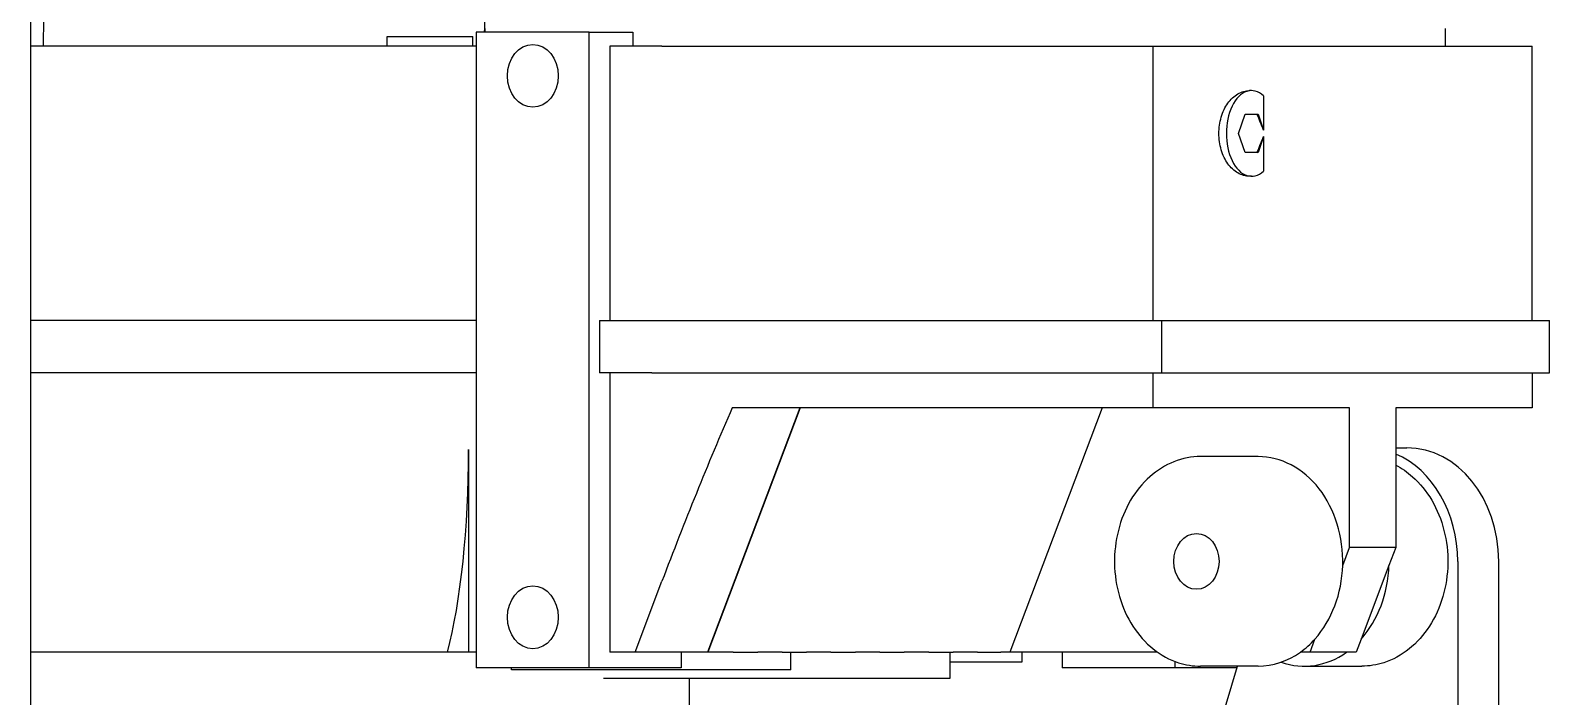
# Model space of a CAD drawing. Header units: millimetres. Extents: x 0 to 118900, y 0 to 84100.
# Drawn here: x 55005 to 55875, y 80143 to 80524 of the extents above; entities that cross this region are included whole.
import ezdxf

# ---------------------------------------------------------------- set-up
doc = ezdxf.new("R2010")
doc.units = ezdxf.units.MM
doc.header["$LTSCALE"] = 100
doc.layers.add('Visible', color=7, linetype='Continuous', lineweight=25)

msp = doc.modelspace()

# ---------------------------------------------------------------- linework, layer by layer
at = {"layer": 'Visible'}
for p, q in [((55005.37, 80952.7), (55005.37, 79400.35)), ((55012.91, 80531.2), (55012.63, 80515.2)), ((55209.78, 80520.7), (55258.78, 80520.7)), ((55209.78, 80515.2), (55209.78, 80520.7)), ((55258.78, 80515.2), (55258.78, 80520.7)), ((55325.47, 80523.2), (55260.77, 80523.2)), ((55260.77, 80523.2), (55260.77, 80159.2)), ((55265.59, 80525.2), (55265.59, 80523.2)), ((55325.47, 80523.2), (55350.46, 80523.2)), ((55325.47, 80159.2), (55325.47, 80523.2)), ((55350.46, 80523.2), (55350.46, 80515.2)), ((55815.59, 80525.2), (55815.59, 80515.2)), ((55260.77, 80515.2), (55005.37, 80515.2)), ((55367.11, 80515.2), (55337.23, 80515.2)), ((55337.23, 80515.2), (55337.23, 80358.2)), ((55367.11, 80515.2), (55648.43, 80515.2)), ((55648.43, 80515.2), (55865.42, 80515.2)), ((55648.43, 80358.2), (55648.43, 80515.2)), ((55865.42, 80358.2), (55865.42, 80515.2)), ((55704.77, 80489.7), (55703.53, 80489.7)), ((55711.62, 80486.75), (55711.62, 80467.03)), ((55697.3, 80465.2), (55701.03, 80476.2)), ((55701.03, 80476.2), (55708.5, 80476.2)), ((55708.5, 80476.2), (55711.62, 80467.03)), ((55701.03, 80454.2), (55697.3, 80465.2)), ((55711.62, 80463.36), (55708.5, 80454.2)), ((55711.62, 80463.36), (55711.62, 80443.64)), ((55708.5, 80454.2), (55701.03, 80454.2)), ((55704.77, 80440.7), (55703.53, 80440.7)), ((55260.77, 80358.2), (55005.37, 80358.2)), ((55331.35, 80358.2), (55331.35, 80328.2)), ((55331.35, 80358.2), (55361.23, 80358.2)), ((55361.23, 80358.2), (55653.3, 80358.2)), ((55653.3, 80358.2), (55875.48, 80358.2)), ((55653.3, 80328.2), (55653.3, 80358.2)), ((55875.48, 80328.2), (55875.48, 80358.2)), ((55260.77, 80328.2), (55005.37, 80328.2)), ((55361.23, 80328.2), (55331.35, 80328.2)), ((55337.23, 80328.2), (55337.23, 80168.2)), ((55361.23, 80328.2), (55653.3, 80328.2)), ((55648.43, 80308.2), (55648.43, 80328.2)), ((55653.3, 80328.2), (55875.48, 80328.2)), ((55865.42, 80328.2), (55865.42, 80308.2)), ((55446.04, 80308.2), (55393.24, 80168.2)), ((55446.16, 80308.2), (55393.35, 80168.2)), ((55648.43, 80308.2), (55407.37, 80308.2)), ((55619.16, 80308.2), (55566.35, 80168.2)), ((55760.88, 80308.2), (55648.43, 80308.2)), ((55760.88, 80228.2), (55760.88, 80308.2)), ((55787.34, 80308.2), (55787.34, 80228.2)), ((55865.42, 80308.2), (55787.34, 80308.2)), ((55787.34, 80285.2), (55793.77, 80285.2)), ((55256.35, 80284.28), (55256.35, 80168.2)), ((55708.5, 80280.2), (55675.57, 80280.2)), ((55757, 80217.91), (55760.88, 80228.2)), ((55787.34, 80228.2), (55760.88, 80228.2)), ((55787.34, 80228.2), (55783.46, 80217.91)), ((55783.46, 80217.91), (55767.55, 80175.74)), ((55822.82, 80220.2), (55822.82, 79945.62)), ((55846.34, 79945.62), (55846.34, 80220.2)), ((55351.79, 80168.2), (55367.11, 80208.81)), ((55738.25, 80168.2), (55741.09, 80175.74)), ((55767.55, 80175.74), (55764.71, 80168.2)), ((55244.21, 80168.2), (55005.37, 80168.2)), ((55256.35, 80168.2), (55244.21, 80168.2)), ((55260.77, 80168.2), (55256.35, 80168.2)), ((55351.79, 80168.2), (55337.23, 80168.2)), ((55393.24, 80168.2), (55351.79, 80168.2)), ((55378.1, 80168.2), (55378.1, 80159.2)), ((55393.35, 80168.2), (55393.24, 80168.2)), ((55407.93, 80168.2), (55393.35, 80168.2)), ((55407.93, 80168.2), (55421.92, 80168.2)), ((55435.91, 80168.2), (55421.92, 80168.2)), ((55435.91, 80168.2), (55449.91, 80168.2)), ((55440.98, 80158.2), (55440.98, 80168.2)), ((55463.9, 80168.2), (55449.91, 80168.2)), ((55463.9, 80168.2), (55477.89, 80168.2)), ((55491.88, 80168.2), (55477.89, 80168.2)), ((55491.88, 80168.2), (55505.87, 80168.2)), ((55519.87, 80168.2), (55505.87, 80168.2)), ((55519.87, 80168.2), (55533.86, 80168.2)), ((55532, 80168.2), (55532, 80153.2)), ((55547.85, 80168.2), (55533.86, 80168.2)), ((55547.85, 80168.2), (55561.24, 80168.2)), ((55566.35, 80168.2), (55561.24, 80168.2)), ((55596.4, 80168.2), (55566.35, 80168.2)), ((55573.4, 80162.7), (55573.4, 80168.2)), ((55596.25, 80168.2), (55596.25, 80159.2)), ((55650.95, 80168.2), (55596.4, 80168.2)), ((55738.25, 80168.2), (55732.71, 80168.2)), ((55764.71, 80168.2), (55738.25, 80168.2)), ((55325.47, 80159.2), (55260.77, 80159.2)), ((55280.98, 80158.2), (55280.98, 80159.2)), ((55440.98, 80158.2), (55280.98, 80158.2)), ((55378.1, 80159.2), (55325.47, 80159.2)), ((55532, 80162.7), (55573.4, 80162.7)), ((55660.95, 80159.2), (55596.25, 80159.2)), ((55660.95, 80159.2), (55660.95, 80162.89)), ((55696.34, 80159.2), (55660.95, 80159.2)), ((55708.5, 80160.2), (55675.57, 80160.2)), ((55687.02, 80127.51), (55696.64, 80160.2)), ((55734.97, 80160.2), (55767.9, 80160.2)), ((55367.35, 80153.2), (55333.66, 80153.2)), ((55532, 80153.2), (55367.35, 80153.2)), ((55382.91, 80112.2), (55382.91, 80153.2))]:
    msp.add_line(p, q, dxfattribs=at)
for centre, major_axis in [((55293.12, 80498.2), (0, -18)), ((55673.22, 80220.2), (0, 16)), ((55293.12, 80188.2), (0, -18))]:
    msp.add_ellipse(centre, major_axis=major_axis, ratio=0.808824, dxfattribs=at)
for centre, major_axis, ratio, start_param, end_param in [((55704.77, 80465.2), (0, 24.5), 0.588051, 5.787908, 9.920055), ((55127.3, 80296.67), (-573.05, 1365.7), 0.408745, 4.665788, 4.672458), ((55127.3, 80633.72), (-573.05, -1365.7), 0.408745, 1.610727, 1.617398), ((55558.23, 80022.06), (-229.14, -717.79), 0.321091, 4.406774, 4.552735), ((55793.77, 80220.2), (0, 65), 0.808824, 4.712389, 6.283185), ((55223.23, 80284.28), (0, 150), 0.220773, 3.827446, 4.712389), ((55708.5, 80220.2), (0, 60), 0.808824, 4.674286, 6.283185), ((55770.25, 80220.2), (0, 65), 0.808824, 4.712389, 5.952092), ((55708.5, 80220.2), (0, 60), 0.808824, 3.877827, 4.674286), ((55734.97, 80220.2), (0, -60), 0.808824, 0.736234, 1.532694), ((55708.5, 80220.2), (0, -60), 0.808824, 0.522315, 0.736234), ((55708.5, 80220.2), (0, -60), 0.808824, 0, 0.522315), ((55734.97, 80220.2), (0, -60), 0.808824, 6.007047, 6.8055)]:
    msp.add_ellipse(centre, major_axis=major_axis, ratio=ratio, start_param=start_param, end_param=end_param, dxfattribs=at)
msp.add_open_spline([(55265.5, 80531.2), (55265.45, 80528.53), (55265.39, 80525.86), (55265.33, 80523.2)], degree=3, dxfattribs=at)
for points, knots in [([(55703.53, 80440.7), (55702.46, 80440.7), (55701.34, 80440.84), (55699.11, 80441.46), (55698, 80441.93), (55695.85, 80443.18), (55694.82, 80443.96), (55692.91, 80445.76), (55692.03, 80446.78), (55690.46, 80448.96), (55689.73, 80450.18), (55688.43, 80452.85), (55687.87, 80454.3), (55686.96, 80457.32), (55686.62, 80458.89), (55686.17, 80462.06), (55686.06, 80463.65), (55686.06, 80465.2), (55686.06, 80466.73), (55686.17, 80468.32), (55686.62, 80471.48), (55686.96, 80473.05), (55687.86, 80476.06), (55688.42, 80477.51), (55689.71, 80480.17), (55690.44, 80481.4), (55692, 80483.58), (55692.88, 80484.6), (55694.8, 80486.41), (55695.83, 80487.19), (55697.98, 80488.45), (55699.1, 80488.93), (55701.33, 80489.55), (55702.45, 80489.7), (55703.53, 80489.7)], [-3.712955, -3.712955, -3.712955, -3.712955, -3.247463, -3.247463, -2.78197, -2.78197, -2.316477, -2.316477, -1.850984, -1.850984, -1.388238, -1.388238, -0.925492, -0.925492, -0.462746, -0.462746, 0, 0, 0, 0.461324, 0.461324, 0.922649, 0.922649, 1.383973, 1.383973, 1.845297, 1.845297, 2.312211, 2.312211, 2.779125, 2.779125, 3.246039, 3.246039, 3.712952, 3.712952, 3.712952, 3.712952]), ([(55675.57, 80280.2), (55670.39, 80280.2), (55665.21, 80279.19), (55655.35, 80275.29), (55650.67, 80272.38), (55642.25, 80264.91), (55638.52, 80260.32), (55632.41, 80249.92), (55630.04, 80244.09), (55626.92, 80231.82), (55626.18, 80225.37), (55626.4, 80212.51), (55627.36, 80206.09), (55630.92, 80193.95), (55633.5, 80188.23), (55640.05, 80178.07), (55644, 80173.63), (55652.86, 80166.54), (55657.75, 80163.87), (55667.01, 80160.88), (55671.29, 80160.2), (55675.57, 80160.2)], [4.712389, 4.712389, 4.712389, 4.712389, 5.021859, 5.021859, 5.334901, 5.334901, 5.654562, 5.654562, 5.978617, 5.978617, 6.304333, 6.304333, 6.630378, 6.630378, 6.955979, 6.955979, 7.279621, 7.279621, 7.59834, 7.59834, 7.853982, 7.853982, 7.853982, 7.853982]), ([(55787.34, 80275.35), (55790.75, 80273.57), (55793.98, 80271.32), (55801.22, 80264.91), (55804.94, 80260.32), (55811.06, 80249.92), (55813.43, 80244.09), (55816.55, 80231.82), (55817.29, 80225.37), (55817.07, 80212.51), (55816.1, 80206.09), (55812.55, 80193.95), (55809.97, 80188.23), (55803.42, 80178.07), (55799.47, 80173.63), (55790.61, 80166.54), (55785.72, 80163.87), (55776.46, 80160.88), (55772.18, 80160.2), (55767.9, 80160.2)], [1.969732, 1.969732, 1.969732, 1.969732, 2.193308, 2.193308, 2.51297, 2.51297, 2.837024, 2.837024, 3.16274, 3.16274, 3.488785, 3.488785, 3.814386, 3.814386, 4.138028, 4.138028, 4.456747, 4.456747, 4.712389, 4.712389, 4.712389, 4.712389])]:
    msp.add_open_spline(points, degree=3, knots=knots, dxfattribs=at)

doc.saveas('drawing.dxf')
